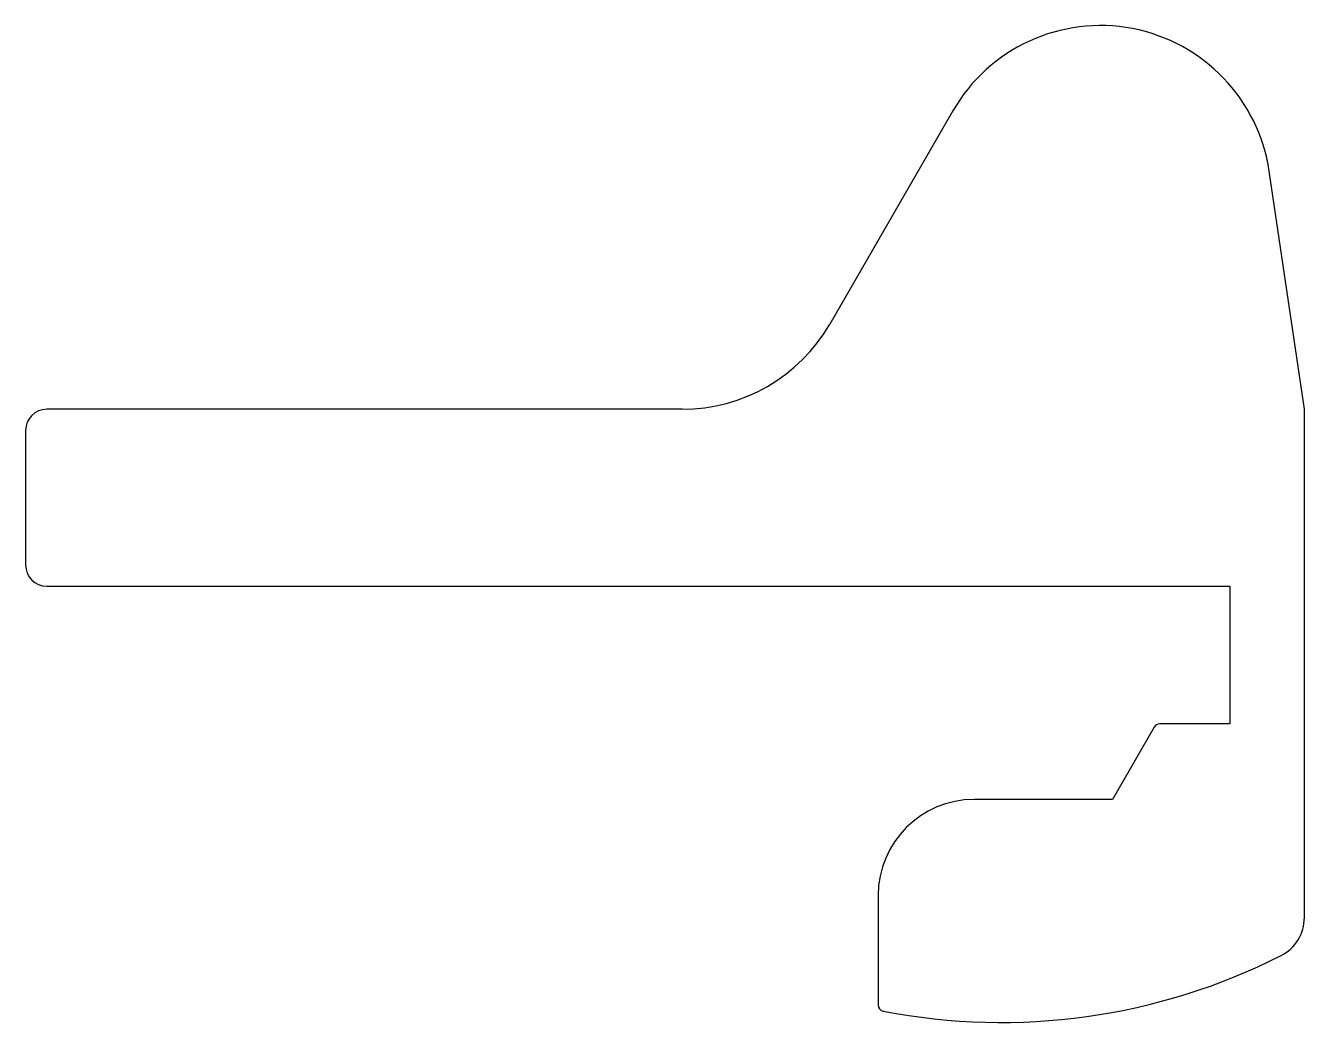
# Model space of a CAD drawing. Extents: x 780.5 to 840.5, y 328.7 to 375.4.
import ezdxf

# ---------------------------------------------------------------- set-up
doc = ezdxf.new("R2010")
doc.units = 0
doc.layers.get('0').update_dxf_attribs({"linetype": 'CONTINUOUS'})

msp = doc.modelspace()

# ---------------------------------------------------------------- linework, layer by layer
for p, q in [((824.03, 371.415), (818.257, 361.415)), ((840.526, 357.415), (838.872, 368.587)), ((811.329, 357.415), (781.526, 357.415)), ((840.526, 333.573), (840.526, 357.415)), ((780.526, 356.415), (780.526, 350.115)), ((781.526, 349.115), (837.026, 349.115)), ((837.026, 349.115), (837.026, 342.655)), ((837.026, 342.655), (833.743, 342.655)), ((833.484, 342.505), (831.526, 339.115)), ((831.526, 339.115), (825.026, 339.115)), ((820.526, 334.615), (820.526, 329.479))]:
    msp.add_line(p, q)
for centre, radius, start, end in [((830.959, 367.415), 8, 8.42204, 150), ((811.329, 365.415), 8, 270, 330), ((781.526, 356.415), 1, 90, 180), ((781.526, 350.115), 1, 180, 270), ((833.743, 342.355), 0.3, 90, 150), ((825.026, 334.615), 4.5, 90, 180), ((838.526, 333.573), 2, 296.83563, 360), ((826.296, 357.749), 29.094, 259.0506, 296.83563), ((820.826, 329.479), 0.3, 180, 259.0506)]:
    msp.add_arc(centre, radius, start, end)

doc.saveas('drawing.dxf')
